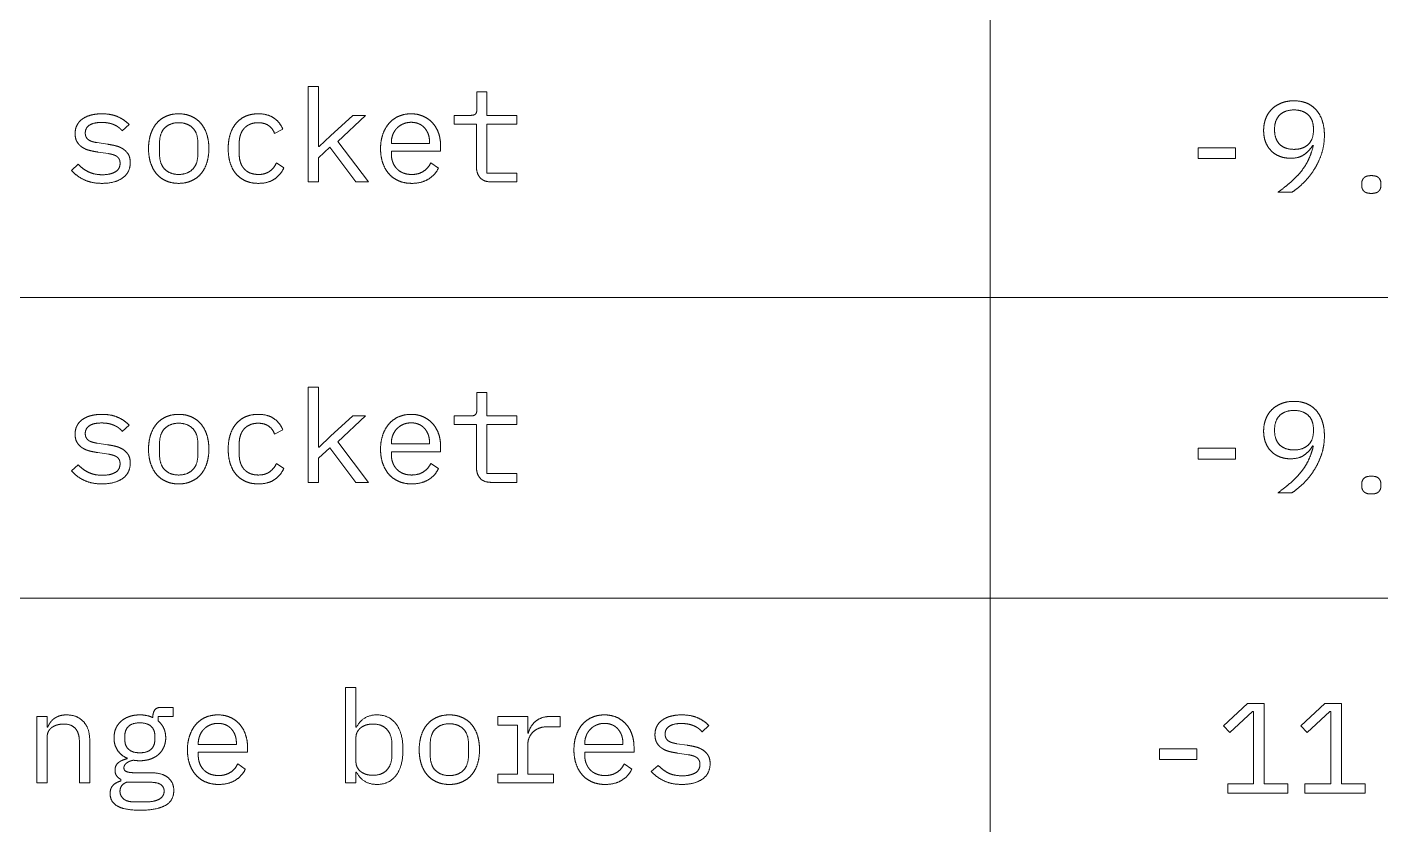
# Model space of a CAD drawing. Header units: millimetres. Extents: x 25 to 584, y 11 to 410.
# Drawn here: x 482.22 to 513.75, y 355.72 to 374.3 of the extents above; entities that cross this region are included whole.
import ezdxf

# ---------------------------------------------------------------- set-up
doc = ezdxf.new("R2010")
doc.units = ezdxf.units.MM
doc.layers.add('dims', color=7, linetype='Continuous', lineweight=5)

msp = doc.modelspace()

# ---------------------------------------------------------------- linework, layer by layer
at = {"layer": 'dims'}
for p, q in [((504.65, 340), (504.65, 410)), ((488.767, 372.916), (488.767, 370.696)), ((489.007, 372.916), (488.767, 372.916)), ((489.007, 371.515), (489.007, 372.916)), ((492.695, 372.79), (492.695, 372.385)), ((492.925, 372.79), (492.695, 372.79)), ((492.925, 372.244), (492.925, 372.79)), ((484.438, 371.884), (484.595, 372.031)), ((489.805, 372.244), (489.29, 371.77)), ((489.457, 371.638), (490.1, 372.244)), ((490.1, 372.244), (489.805, 372.244)), ((492.17, 372.244), (492.17, 372.04)), ((492.553, 372.244), (492.17, 372.244)), ((492.17, 372.04), (492.685, 372.04)), ((492.685, 372.04), (492.685, 371.05)), ((493.63, 372.244), (492.925, 372.244)), ((492.925, 372.04), (493.63, 372.04)), ((492.925, 370.9), (492.925, 372.04)), ((493.63, 372.04), (493.63, 372.244)), ((487.985, 371.821), (488.177, 371.923)), ((489.29, 371.77), (489.02, 371.515)), ((511.272, 371.899), (511.272, 371.923)), ((512.177, 371.923), (512.177, 371.899)), ((484.093, 371.572), (483.85, 371.608)), ((483.872, 371.389), (484.115, 371.353)), ((485.305, 371.359), (485.305, 371.581)), ((486.2, 371.581), (486.2, 371.359)), ((487.162, 371.338), (487.162, 371.602)), ((489.02, 371.515), (489.007, 371.515)), ((489.007, 371.257), (489.275, 371.5)), ((489.275, 371.5), (489.877, 370.696)), ((490.175, 370.696), (489.457, 371.638)), ((490.705, 371.59), (490.705, 371.611)), ((491.593, 371.59), (490.705, 371.59)), ((490.705, 371.41), (491.852, 371.41)), ((490.705, 371.338), (490.705, 371.41)), ((491.593, 371.623), (491.593, 371.59)), ((491.852, 371.41), (491.852, 371.524)), ((509.49, 371.491), (509.49, 371.239)), ((510.36, 371.491), (509.49, 371.491)), ((510.36, 371.239), (510.36, 371.491)), ((512.16, 371.545), (512.175, 371.539)), ((483.415, 371.104), (483.253, 370.963)), ((488.2, 371.02), (488.03, 371.137)), ((489.007, 370.696), (489.007, 371.257)), ((491.8, 371.017), (491.623, 371.137)), ((509.49, 371.239), (510.36, 371.239)), ((493.63, 370.9), (492.925, 370.9)), ((493.63, 370.696), (493.63, 370.9)), ((488.767, 370.696), (489.007, 370.696)), ((489.877, 370.696), (490.175, 370.696)), ((493.027, 370.696), (493.63, 370.696)), ((511.35, 370.453), (511.674, 370.453)), ((513.302, 370.66), (513.302, 370.606)), ((513.747, 370.606), (513.747, 370.66)), ((447.088, 368), (584, 368)), ((488.767, 365.916), (488.767, 363.696)), ((489.007, 365.916), (488.767, 365.916)), ((489.007, 364.515), (489.007, 365.916)), ((492.695, 365.79), (492.695, 365.385)), ((492.925, 365.79), (492.695, 365.79)), ((492.925, 365.244), (492.925, 365.79)), ((489.805, 365.244), (489.29, 364.77)), ((489.457, 364.638), (490.1, 365.244)), ((490.1, 365.244), (489.805, 365.244)), ((492.17, 365.244), (492.17, 365.04)), ((492.553, 365.244), (492.17, 365.244)), ((493.63, 365.244), (492.925, 365.244)), ((493.63, 365.04), (493.63, 365.244)), ((484.438, 364.884), (484.595, 365.031)), ((487.985, 364.821), (488.177, 364.923)), ((489.29, 364.77), (489.02, 364.515)), ((492.17, 365.04), (492.685, 365.04)), ((492.685, 365.04), (492.685, 364.05)), ((492.925, 365.04), (493.63, 365.04)), ((492.925, 363.9), (492.925, 365.04)), ((511.272, 364.899), (511.272, 364.923)), ((512.177, 364.923), (512.177, 364.899)), ((484.093, 364.572), (483.85, 364.608)), ((485.305, 364.359), (485.305, 364.581)), ((486.2, 364.581), (486.2, 364.359)), ((487.162, 364.338), (487.162, 364.602)), ((489.02, 364.515), (489.007, 364.515)), ((489.007, 364.257), (489.275, 364.5)), ((489.275, 364.5), (489.877, 363.696)), ((490.175, 363.696), (489.457, 364.638)), ((490.705, 364.59), (490.705, 364.611)), ((491.593, 364.59), (490.705, 364.59)), ((491.593, 364.623), (491.593, 364.59)), ((491.852, 364.41), (491.852, 364.524)), ((509.49, 364.491), (509.49, 364.239)), ((510.36, 364.491), (509.49, 364.491)), ((510.36, 364.239), (510.36, 364.491)), ((512.16, 364.545), (512.175, 364.539)), ((483.872, 364.389), (484.115, 364.353)), ((488.2, 364.02), (488.03, 364.137)), ((489.007, 363.696), (489.007, 364.257)), ((490.705, 364.41), (491.852, 364.41)), ((490.705, 364.338), (490.705, 364.41)), ((491.8, 364.017), (491.623, 364.137)), ((509.49, 364.239), (510.36, 364.239)), ((483.415, 364.104), (483.253, 363.963)), ((493.63, 363.9), (492.925, 363.9)), ((493.63, 363.696), (493.63, 363.9)), ((488.767, 363.696), (489.007, 363.696)), ((489.877, 363.696), (490.175, 363.696)), ((493.027, 363.696), (493.63, 363.696)), ((513.302, 363.66), (513.302, 363.606)), ((513.747, 363.606), (513.747, 363.66)), ((511.35, 363.453), (511.674, 363.453)), ((447.088, 361), (584, 361)), ((489.64, 358.916), (489.64, 356.696)), ((489.88, 358.916), (489.64, 358.916)), ((489.88, 357.992), (489.88, 358.916)), ((510.639, 358.547), (510.084, 358.028)), ((511.032, 358.547), (510.639, 358.547)), ((511.032, 356.672), (511.032, 358.547)), ((512.439, 358.547), (511.884, 358.028)), ((512.832, 358.547), (512.439, 358.547)), ((512.832, 356.672), (512.832, 358.547)), ((482.45, 358.244), (482.45, 356.696)), ((482.69, 358.244), (482.45, 358.244)), ((482.69, 357.992), (482.69, 358.244)), ((485.152, 358.244), (485.152, 358.217)), ((485.275, 358.244), (485.623, 358.244)), ((485.275, 358.139), (485.275, 358.244)), ((485.623, 358.454), (485.338, 358.454)), ((485.623, 358.244), (485.623, 358.454)), ((493.186, 358.244), (493.186, 358.04)), ((493.88, 358.244), (493.186, 358.244)), ((493.88, 357.854), (493.88, 358.244)), ((494.632, 358.244), (494.416, 358.244)), ((494.632, 358.004), (494.632, 358.244)), ((510.23, 357.869), (510.759, 358.361)), ((510.759, 358.361), (510.78, 358.361)), ((510.78, 358.361), (510.78, 356.672)), ((512.03, 357.869), (512.559, 358.361)), ((512.559, 358.361), (512.58, 358.361)), ((512.58, 358.361), (512.58, 356.672)), ((482.701, 357.992), (482.69, 357.992)), ((489.892, 357.992), (489.88, 357.992)), ((493.186, 358.04), (493.64, 358.04)), ((493.64, 358.04), (493.64, 356.9)), ((493.895, 357.854), (493.88, 357.854)), ((494.341, 358.004), (494.632, 358.004)), ((497.941, 357.884), (498.097, 358.031)), ((510.084, 358.028), (510.23, 357.869)), ((511.884, 358.028), (512.03, 357.869)), ((482.69, 356.696), (482.69, 357.77)), ((483.44, 357.647), (483.44, 356.696)), ((483.68, 356.696), (483.68, 357.689)), ((484.498, 357.704), (484.498, 357.791)), ((485.197, 357.791), (485.197, 357.704)), ((486.208, 357.59), (486.208, 357.611)), ((487.096, 357.59), (486.208, 357.59)), ((487.096, 357.623), (487.096, 357.59)), ((487.355, 357.41), (487.355, 357.524)), ((489.88, 357.191), (489.88, 357.749)), ((490.717, 357.602), (490.717, 357.338)), ((491.608, 357.359), (491.608, 357.581)), ((492.502, 357.581), (492.502, 357.359)), ((493.88, 356.9), (493.88, 357.569)), ((495.208, 357.59), (495.208, 357.611)), ((496.096, 357.59), (495.208, 357.59)), ((496.096, 357.623), (496.096, 357.59)), ((496.355, 357.41), (496.355, 357.524)), ((497.596, 357.572), (497.353, 357.608)), ((484.55, 357.272), (484.55, 357.26)), ((486.208, 357.41), (487.355, 357.41)), ((486.208, 357.338), (486.208, 357.41)), ((495.208, 357.41), (496.355, 357.41)), ((495.208, 357.338), (495.208, 357.41)), ((497.375, 357.389), (497.617, 357.353)), ((508.59, 357.491), (508.59, 357.239)), ((509.46, 357.491), (508.59, 357.491)), ((508.59, 357.239), (509.46, 357.239)), ((509.46, 357.239), (509.46, 357.491)), ((485.068, 356.933), (484.726, 356.933)), ((487.303, 357.017), (487.126, 357.137)), ((489.88, 356.948), (489.892, 356.948)), ((489.88, 356.696), (489.88, 356.948)), ((493.186, 356.9), (493.186, 356.696)), ((493.64, 356.9), (493.186, 356.9)), ((494.48, 356.9), (493.88, 356.9)), ((494.48, 356.696), (494.48, 356.9)), ((496.303, 357.017), (496.126, 357.137)), ((496.918, 357.104), (496.756, 356.963)), ((482.45, 356.696), (482.69, 356.696)), ((483.44, 356.696), (483.68, 356.696)), ((484.408, 356.777), (484.408, 356.741)), ((484.54, 356.711), (485.077, 356.711)), ((489.64, 356.696), (489.88, 356.696)), ((493.186, 356.696), (494.48, 356.696)), ((510.18, 356.672), (510.18, 356.453)), ((510.78, 356.672), (510.18, 356.672)), ((511.584, 356.672), (511.032, 356.672)), ((511.584, 356.453), (511.584, 356.672)), ((511.98, 356.672), (511.98, 356.453)), ((512.58, 356.672), (511.98, 356.672)), ((513.384, 356.672), (512.832, 356.672)), ((513.384, 356.453), (513.384, 356.672)), ((484.97, 356.252), (484.735, 356.252)), ((510.18, 356.453), (511.584, 356.453)), ((511.98, 356.453), (513.384, 356.453))]:
    msp.add_line(p, q, dxfattribs=at)
for points in [[(492.663, 372.275), (492.695, 372.307), (492.695, 372.385)], [(511.066, 372.17), (511.115, 372.298), (511.209, 372.389)], [(511.209, 372.389), (511.302, 372.481), (511.432, 372.532)], [(511.725, 372.37), (511.509, 372.37), (511.39, 372.253)], [(511.432, 372.532), (511.562, 372.583), (511.722, 372.583)], [(511.722, 372.583), (511.887, 372.583), (512.019, 372.528)], [(512.059, 372.253), (511.94, 372.37), (511.725, 372.37)], [(512.019, 372.528), (512.15, 372.472), (512.242, 372.369)], [(512.242, 372.369), (512.334, 372.265), (512.383, 372.115)], [(483.34, 371.818), (483.34, 371.935), (483.387, 372.02)], [(483.387, 372.02), (483.433, 372.106), (483.517, 372.164)], [(483.517, 372.164), (483.602, 372.223), (483.716, 372.251)], [(483.675, 372.016), (483.577, 371.953), (483.577, 371.833)], [(483.955, 372.079), (483.772, 372.079), (483.675, 372.016)], [(483.716, 372.251), (483.83, 372.28), (483.965, 372.28)], [(484.135, 372.061), (484.057, 372.079), (483.955, 372.079)], [(483.965, 372.28), (484.175, 372.28), (484.329, 372.214)], [(484.272, 372.014), (484.213, 372.043), (484.135, 372.061)], [(484.371, 371.951), (484.33, 371.986), (484.272, 372.014)], [(484.329, 372.214), (484.483, 372.148), (484.595, 372.031)], [(485.099, 371.803), (485.147, 371.953), (485.238, 372.059)], [(485.238, 372.059), (485.33, 372.166), (485.46, 372.223)], [(485.752, 372.073), (485.552, 372.073), (485.429, 371.953)], [(485.46, 372.223), (485.59, 372.28), (485.752, 372.28)], [(485.752, 372.28), (485.915, 372.28), (486.045, 372.223)], [(486.076, 371.953), (485.953, 372.073), (485.752, 372.073)], [(486.045, 372.223), (486.175, 372.166), (486.267, 372.059)], [(486.267, 372.059), (486.358, 371.953), (486.406, 371.803)], [(486.952, 371.803), (487, 371.953), (487.09, 372.059)], [(487.09, 372.059), (487.18, 372.166), (487.309, 372.223)], [(487.416, 372.038), (487.333, 372.004), (487.276, 371.941)], [(487.309, 372.223), (487.438, 372.28), (487.603, 372.28)], [(487.603, 372.073), (487.498, 372.073), (487.416, 372.038)], [(487.603, 372.28), (487.828, 372.28), (487.969, 372.181)], [(487.845, 372.007), (487.747, 372.073), (487.603, 372.073)], [(487.969, 372.181), (488.11, 372.082), (488.177, 371.923)], [(490.506, 371.803), (490.558, 371.953), (490.651, 372.059)], [(490.651, 372.059), (490.745, 372.166), (490.875, 372.223)], [(490.981, 372.046), (490.897, 372.01), (490.836, 371.947)], [(490.875, 372.223), (491.005, 372.28), (491.165, 372.28)], [(491.165, 372.082), (491.065, 372.082), (490.981, 372.046)], [(491.165, 372.28), (491.32, 372.28), (491.448, 372.223)], [(491.34, 372.049), (491.26, 372.082), (491.165, 372.082)], [(491.475, 371.954), (491.42, 372.016), (491.34, 372.049)], [(491.448, 372.223), (491.575, 372.166), (491.665, 372.065)], [(491.665, 372.065), (491.755, 371.965), (491.804, 371.827)], [(492.553, 372.244), (492.632, 372.244), (492.663, 372.275)], [(511.017, 371.89), (511.017, 372.043), (511.066, 372.17)], [(511.39, 372.253), (511.272, 372.136), (511.272, 371.923)], [(512.177, 371.923), (512.177, 372.136), (512.059, 372.253)], [(512.383, 372.115), (512.432, 371.965), (512.432, 371.779)], [(483.393, 371.614), (483.34, 371.692), (483.34, 371.818)], [(483.577, 371.833), (483.577, 371.773), (483.6, 371.732)], [(483.6, 371.732), (483.622, 371.692), (483.661, 371.668)], [(484.438, 371.884), (484.412, 371.917), (484.371, 371.951)], [(485.05, 371.47), (485.05, 371.653), (485.099, 371.803)], [(485.429, 371.953), (485.305, 371.833), (485.305, 371.581)], [(486.2, 371.581), (486.2, 371.833), (486.076, 371.953)], [(486.406, 371.803), (486.455, 371.653), (486.455, 371.47)], [(486.905, 371.47), (486.905, 371.653), (486.952, 371.803)], [(487.191, 371.791), (487.162, 371.704), (487.162, 371.602)], [(487.276, 371.941), (487.22, 371.878), (487.191, 371.791)], [(487.985, 371.821), (487.942, 371.941), (487.845, 372.007)], [(490.453, 371.467), (490.453, 371.653), (490.506, 371.803)], [(490.74, 371.798), (490.705, 371.713), (490.705, 371.611)], [(490.836, 371.947), (490.775, 371.884), (490.74, 371.798)], [(491.562, 371.809), (491.53, 371.893), (491.475, 371.954)], [(491.593, 371.623), (491.593, 371.725), (491.562, 371.809)], [(491.804, 371.827), (491.852, 371.689), (491.852, 371.524)], [(511.063, 371.621), (511.017, 371.74), (511.017, 371.89)], [(511.272, 371.899), (511.272, 371.686), (511.39, 371.569)], [(512.059, 371.569), (512.177, 371.686), (512.177, 371.899)], [(512.432, 371.779), (512.432, 371.545), (512.362, 371.339)], [(483.524, 371.489), (483.445, 371.536), (483.393, 371.614)], [(483.696, 371.422), (483.602, 371.443), (483.524, 371.489)], [(483.661, 371.668), (483.7, 371.644), (483.75, 371.63)], [(483.872, 371.389), (483.79, 371.401), (483.696, 371.422)], [(483.75, 371.63), (483.8, 371.617), (483.85, 371.608)], [(484.093, 371.572), (484.177, 371.56), (484.27, 371.539)], [(484.27, 371.539), (484.363, 371.518), (484.441, 371.471)], [(484.441, 371.471), (484.52, 371.425), (484.572, 371.347)], [(485.099, 371.135), (485.05, 371.284), (485.05, 371.47)], [(486.455, 371.47), (486.455, 371.284), (486.406, 371.135)], [(486.951, 371.137), (486.905, 371.287), (486.905, 371.47)], [(490.504, 371.135), (490.453, 371.284), (490.453, 371.467)], [(511.192, 371.419), (511.11, 371.503), (511.063, 371.621)], [(511.39, 371.29), (511.275, 371.335), (511.192, 371.419)], [(511.39, 371.569), (511.509, 371.452), (511.725, 371.452)], [(511.725, 371.452), (511.94, 371.452), (512.059, 371.569)], [(512.16, 371.545), (512.082, 371.416), (511.96, 371.33)], [(512.061, 371.21), (512.13, 371.356), (512.175, 371.539)], [(483.415, 371.104), (483.527, 370.987), (483.659, 370.924)], [(484.216, 371.33), (484.168, 371.344), (484.115, 371.353)], [(484.304, 371.293), (484.265, 371.317), (484.216, 371.33)], [(484.272, 370.925), (484.387, 370.99), (484.387, 371.128)], [(484.365, 371.228), (484.342, 371.269), (484.304, 371.293)], [(484.387, 371.128), (484.387, 371.188), (484.365, 371.228)], [(484.624, 371.143), (484.624, 370.912), (484.446, 370.786)], [(484.572, 371.347), (484.624, 371.269), (484.624, 371.143)], [(485.238, 370.88), (485.147, 370.987), (485.099, 371.135)], [(485.305, 371.359), (485.305, 371.107), (485.429, 370.987)], [(486.076, 370.987), (486.2, 371.107), (486.2, 371.359)], [(486.406, 371.135), (486.358, 370.987), (486.267, 370.88)], [(487.087, 370.882), (486.997, 370.987), (486.951, 371.137)], [(487.162, 371.338), (487.162, 371.236), (487.191, 371.149)], [(487.191, 371.149), (487.22, 371.062), (487.276, 370.999)], [(487.867, 370.939), (487.969, 371.011), (488.03, 371.137)], [(490.65, 370.88), (490.555, 370.987), (490.504, 371.135)], [(490.705, 371.338), (490.705, 371.236), (490.739, 371.149)], [(490.739, 371.149), (490.772, 371.062), (490.833, 370.999)], [(491.449, 370.939), (491.563, 371.011), (491.623, 371.137)], [(511.644, 371.245), (511.505, 371.245), (511.39, 371.29)], [(511.96, 371.33), (511.839, 371.245), (511.644, 371.245)], [(511.89, 370.938), (511.992, 371.065), (512.061, 371.21)], [(512.362, 371.339), (512.292, 371.134), (512.181, 370.964)], [(483.552, 370.743), (483.377, 370.825), (483.253, 370.963)], [(483.659, 370.924), (483.79, 370.861), (483.977, 370.861)], [(484.446, 370.786), (484.267, 370.66), (483.97, 370.66)], [(483.977, 370.861), (484.156, 370.861), (484.272, 370.925)], [(485.46, 370.717), (485.33, 370.774), (485.238, 370.88)], [(485.429, 370.987), (485.552, 370.867), (485.752, 370.867)], [(485.752, 370.867), (485.953, 370.867), (486.076, 370.987)], [(486.267, 370.88), (486.175, 370.774), (486.045, 370.717)], [(487.308, 370.718), (487.177, 370.777), (487.087, 370.882)], [(487.276, 370.999), (487.333, 370.936), (487.417, 370.901)], [(487.417, 370.901), (487.502, 370.867), (487.61, 370.867)], [(487.986, 370.762), (487.84, 370.66), (487.607, 370.66)], [(487.61, 370.867), (487.765, 370.867), (487.867, 370.939)], [(488.2, 371.02), (488.132, 370.864), (487.986, 370.762)], [(490.878, 370.717), (490.745, 370.774), (490.65, 370.88)], [(490.833, 370.999), (490.895, 370.936), (490.983, 370.901)], [(490.983, 370.901), (491.072, 370.867), (491.18, 370.867)], [(491.18, 370.867), (491.335, 370.867), (491.449, 370.939)], [(491.571, 370.76), (491.41, 370.66), (491.18, 370.66)], [(491.8, 371.017), (491.731, 370.861), (491.571, 370.76)], [(492.768, 370.795), (492.685, 370.894), (492.685, 371.05)], [(493.027, 370.696), (492.85, 370.696), (492.768, 370.795)], [(511.654, 370.693), (511.787, 370.81), (511.89, 370.938)], [(512.181, 370.964), (512.07, 370.795), (511.936, 370.664)], [(513.302, 370.66), (513.302, 370.738), (513.352, 370.789)], [(513.352, 370.789), (513.402, 370.84), (513.525, 370.84)], [(513.525, 370.84), (513.647, 370.84), (513.697, 370.789)], [(513.697, 370.789), (513.747, 370.738), (513.747, 370.66)], [(483.97, 370.66), (483.727, 370.66), (483.552, 370.743)], [(485.752, 370.66), (485.59, 370.66), (485.46, 370.717)], [(486.045, 370.717), (485.915, 370.66), (485.752, 370.66)], [(487.607, 370.66), (487.438, 370.66), (487.308, 370.718)], [(491.18, 370.66), (491.012, 370.66), (490.878, 370.717)], [(511.35, 370.453), (511.52, 370.576), (511.654, 370.693)], [(511.936, 370.664), (511.802, 370.534), (511.674, 370.453)], [(513.352, 370.477), (513.302, 370.528), (513.302, 370.606)], [(513.525, 370.426), (513.402, 370.426), (513.352, 370.477)], [(513.697, 370.477), (513.647, 370.426), (513.525, 370.426)], [(513.747, 370.606), (513.747, 370.528), (513.697, 370.477)], [(511.209, 365.389), (511.302, 365.481), (511.432, 365.532)], [(511.432, 365.532), (511.562, 365.583), (511.722, 365.583)], [(511.722, 365.583), (511.887, 365.583), (512.019, 365.528)], [(512.019, 365.528), (512.15, 365.472), (512.242, 365.369)], [(483.387, 365.02), (483.433, 365.106), (483.517, 365.164)], [(483.517, 365.164), (483.602, 365.223), (483.716, 365.251)], [(483.955, 365.079), (483.772, 365.079), (483.675, 365.016)], [(483.716, 365.251), (483.83, 365.28), (483.965, 365.28)], [(484.135, 365.061), (484.057, 365.079), (483.955, 365.079)], [(483.965, 365.28), (484.175, 365.28), (484.329, 365.214)], [(484.329, 365.214), (484.483, 365.148), (484.595, 365.031)], [(485.238, 365.059), (485.33, 365.166), (485.46, 365.223)], [(485.46, 365.223), (485.59, 365.28), (485.752, 365.28)], [(485.752, 365.28), (485.915, 365.28), (486.045, 365.223)], [(486.045, 365.223), (486.175, 365.166), (486.267, 365.059)], [(487.09, 365.059), (487.18, 365.166), (487.309, 365.223)], [(487.309, 365.223), (487.438, 365.28), (487.603, 365.28)], [(487.603, 365.28), (487.828, 365.28), (487.969, 365.181)], [(487.969, 365.181), (488.11, 365.082), (488.177, 364.923)], [(490.651, 365.059), (490.745, 365.166), (490.875, 365.223)], [(490.875, 365.223), (491.005, 365.28), (491.165, 365.28)], [(491.165, 365.082), (491.065, 365.082), (490.981, 365.046)], [(491.165, 365.28), (491.32, 365.28), (491.448, 365.223)], [(491.34, 365.049), (491.26, 365.082), (491.165, 365.082)], [(491.448, 365.223), (491.575, 365.166), (491.665, 365.065)], [(492.553, 365.244), (492.632, 365.244), (492.663, 365.275)], [(492.663, 365.275), (492.695, 365.307), (492.695, 365.385)], [(511.017, 364.89), (511.017, 365.043), (511.066, 365.17)], [(511.066, 365.17), (511.115, 365.298), (511.209, 365.389)], [(511.39, 365.253), (511.272, 365.136), (511.272, 364.923)], [(511.725, 365.37), (511.509, 365.37), (511.39, 365.253)], [(512.059, 365.253), (511.94, 365.37), (511.725, 365.37)], [(512.177, 364.923), (512.177, 365.136), (512.059, 365.253)], [(512.242, 365.369), (512.334, 365.265), (512.383, 365.115)], [(512.383, 365.115), (512.432, 364.965), (512.432, 364.779)], [(483.34, 364.818), (483.34, 364.935), (483.387, 365.02)], [(483.393, 364.614), (483.34, 364.692), (483.34, 364.818)], [(483.675, 365.016), (483.577, 364.953), (483.577, 364.833)], [(483.577, 364.833), (483.577, 364.773), (483.6, 364.732)], [(484.272, 365.014), (484.213, 365.043), (484.135, 365.061)], [(484.371, 364.951), (484.33, 364.986), (484.272, 365.014)], [(484.438, 364.884), (484.412, 364.917), (484.371, 364.951)], [(485.05, 364.47), (485.05, 364.653), (485.099, 364.803)], [(485.099, 364.803), (485.147, 364.953), (485.238, 365.059)], [(485.429, 364.953), (485.305, 364.833), (485.305, 364.581)], [(485.752, 365.073), (485.552, 365.073), (485.429, 364.953)], [(486.076, 364.953), (485.953, 365.073), (485.752, 365.073)], [(486.2, 364.581), (486.2, 364.833), (486.076, 364.953)], [(486.267, 365.059), (486.358, 364.953), (486.406, 364.803)], [(486.406, 364.803), (486.455, 364.653), (486.455, 364.47)], [(486.905, 364.47), (486.905, 364.653), (486.952, 364.803)], [(486.952, 364.803), (487, 364.953), (487.09, 365.059)], [(487.191, 364.791), (487.162, 364.704), (487.162, 364.602)], [(487.276, 364.941), (487.22, 364.878), (487.191, 364.791)], [(487.416, 365.038), (487.333, 365.004), (487.276, 364.941)], [(487.603, 365.073), (487.498, 365.073), (487.416, 365.038)], [(487.845, 365.007), (487.747, 365.073), (487.603, 365.073)], [(487.985, 364.821), (487.942, 364.941), (487.845, 365.007)], [(490.453, 364.467), (490.453, 364.653), (490.506, 364.803)], [(490.506, 364.803), (490.558, 364.953), (490.651, 365.059)], [(490.74, 364.798), (490.705, 364.713), (490.705, 364.611)], [(490.836, 364.947), (490.775, 364.884), (490.74, 364.798)], [(490.981, 365.046), (490.897, 365.01), (490.836, 364.947)], [(491.475, 364.954), (491.42, 365.016), (491.34, 365.049)], [(491.562, 364.809), (491.53, 364.893), (491.475, 364.954)], [(491.593, 364.623), (491.593, 364.725), (491.562, 364.809)], [(491.665, 365.065), (491.755, 364.965), (491.804, 364.827)], [(491.804, 364.827), (491.852, 364.689), (491.852, 364.524)], [(511.063, 364.621), (511.017, 364.74), (511.017, 364.89)], [(511.272, 364.899), (511.272, 364.686), (511.39, 364.569)], [(512.059, 364.569), (512.177, 364.686), (512.177, 364.899)], [(512.432, 364.779), (512.432, 364.545), (512.362, 364.339)], [(483.524, 364.489), (483.445, 364.536), (483.393, 364.614)], [(483.696, 364.422), (483.602, 364.443), (483.524, 364.489)], [(483.6, 364.732), (483.622, 364.692), (483.661, 364.668)], [(483.661, 364.668), (483.7, 364.644), (483.75, 364.63)], [(483.75, 364.63), (483.8, 364.617), (483.85, 364.608)], [(484.093, 364.572), (484.177, 364.56), (484.27, 364.539)], [(484.27, 364.539), (484.363, 364.518), (484.441, 364.471)], [(484.441, 364.471), (484.52, 364.425), (484.572, 364.347)], [(485.099, 364.135), (485.05, 364.284), (485.05, 364.47)], [(486.455, 364.47), (486.455, 364.284), (486.406, 364.135)], [(486.951, 364.137), (486.905, 364.287), (486.905, 364.47)], [(490.504, 364.135), (490.453, 364.284), (490.453, 364.467)], [(511.192, 364.419), (511.11, 364.503), (511.063, 364.621)], [(511.39, 364.569), (511.509, 364.452), (511.725, 364.452)], [(511.725, 364.452), (511.94, 364.452), (512.059, 364.569)], [(512.16, 364.545), (512.082, 364.416), (511.96, 364.33)], [(512.061, 364.21), (512.13, 364.356), (512.175, 364.539)], [(483.872, 364.389), (483.79, 364.401), (483.696, 364.422)], [(484.216, 364.33), (484.168, 364.344), (484.115, 364.353)], [(484.304, 364.293), (484.265, 364.317), (484.216, 364.33)], [(484.365, 364.228), (484.342, 364.269), (484.304, 364.293)], [(484.387, 364.128), (484.387, 364.188), (484.365, 364.228)], [(484.624, 364.143), (484.624, 363.912), (484.446, 363.786)], [(484.572, 364.347), (484.624, 364.269), (484.624, 364.143)], [(485.238, 363.88), (485.147, 363.987), (485.099, 364.135)], [(485.305, 364.359), (485.305, 364.107), (485.429, 363.987)], [(486.076, 363.987), (486.2, 364.107), (486.2, 364.359)], [(486.406, 364.135), (486.358, 363.987), (486.267, 363.88)], [(487.087, 363.882), (486.997, 363.987), (486.951, 364.137)], [(487.162, 364.338), (487.162, 364.236), (487.191, 364.149)], [(487.191, 364.149), (487.22, 364.062), (487.276, 363.999)], [(487.867, 363.939), (487.969, 364.011), (488.03, 364.137)], [(490.65, 363.88), (490.555, 363.987), (490.504, 364.135)], [(490.705, 364.338), (490.705, 364.236), (490.739, 364.149)], [(490.739, 364.149), (490.772, 364.062), (490.833, 363.999)], [(491.449, 363.939), (491.563, 364.011), (491.623, 364.137)], [(511.39, 364.29), (511.275, 364.335), (511.192, 364.419)], [(511.644, 364.245), (511.505, 364.245), (511.39, 364.29)], [(511.96, 364.33), (511.839, 364.245), (511.644, 364.245)], [(511.89, 363.938), (511.992, 364.065), (512.061, 364.21)], [(512.362, 364.339), (512.292, 364.134), (512.181, 363.964)], [(483.552, 363.743), (483.377, 363.825), (483.253, 363.963)], [(483.415, 364.104), (483.527, 363.987), (483.659, 363.924)], [(483.659, 363.924), (483.79, 363.861), (483.977, 363.861)], [(483.977, 363.861), (484.156, 363.861), (484.272, 363.925)], [(484.272, 363.925), (484.387, 363.99), (484.387, 364.128)], [(485.46, 363.717), (485.33, 363.774), (485.238, 363.88)], [(485.429, 363.987), (485.552, 363.867), (485.752, 363.867)], [(485.752, 363.867), (485.953, 363.867), (486.076, 363.987)], [(486.267, 363.88), (486.175, 363.774), (486.045, 363.717)], [(487.308, 363.718), (487.177, 363.777), (487.087, 363.882)], [(487.276, 363.999), (487.333, 363.936), (487.417, 363.901)], [(487.417, 363.901), (487.502, 363.867), (487.61, 363.867)], [(487.61, 363.867), (487.765, 363.867), (487.867, 363.939)], [(488.2, 364.02), (488.132, 363.864), (487.986, 363.762)], [(490.878, 363.717), (490.745, 363.774), (490.65, 363.88)], [(490.833, 363.999), (490.895, 363.936), (490.983, 363.901)], [(490.983, 363.901), (491.072, 363.867), (491.18, 363.867)], [(491.18, 363.867), (491.335, 363.867), (491.449, 363.939)], [(491.8, 364.017), (491.731, 363.861), (491.571, 363.76)], [(492.768, 363.795), (492.685, 363.894), (492.685, 364.05)], [(511.654, 363.693), (511.787, 363.81), (511.89, 363.938)], [(512.181, 363.964), (512.07, 363.795), (511.936, 363.664)], [(513.352, 363.789), (513.402, 363.84), (513.525, 363.84)], [(513.525, 363.84), (513.647, 363.84), (513.697, 363.789)], [(483.97, 363.66), (483.727, 363.66), (483.552, 363.743)], [(484.446, 363.786), (484.267, 363.66), (483.97, 363.66)], [(485.752, 363.66), (485.59, 363.66), (485.46, 363.717)], [(486.045, 363.717), (485.915, 363.66), (485.752, 363.66)], [(487.607, 363.66), (487.438, 363.66), (487.308, 363.718)], [(487.986, 363.762), (487.84, 363.66), (487.607, 363.66)], [(491.18, 363.66), (491.012, 363.66), (490.878, 363.717)], [(491.571, 363.76), (491.41, 363.66), (491.18, 363.66)], [(493.027, 363.696), (492.85, 363.696), (492.768, 363.795)], [(511.35, 363.453), (511.52, 363.576), (511.654, 363.693)], [(511.936, 363.664), (511.802, 363.534), (511.674, 363.453)], [(513.302, 363.66), (513.302, 363.738), (513.352, 363.789)], [(513.352, 363.477), (513.302, 363.528), (513.302, 363.606)], [(513.697, 363.789), (513.747, 363.738), (513.747, 363.66)], [(513.747, 363.606), (513.747, 363.528), (513.697, 363.477)], [(513.525, 363.426), (513.402, 363.426), (513.352, 363.477)], [(513.697, 363.477), (513.647, 363.426), (513.525, 363.426)], [(482.761, 358.101), (482.797, 358.154), (482.85, 358.193)], [(482.85, 358.193), (482.902, 358.232), (482.974, 358.256)], [(482.974, 358.256), (483.046, 358.28), (483.142, 358.28)], [(483.142, 358.28), (483.385, 358.28), (483.532, 358.125)], [(484.41, 358.131), (484.49, 358.202), (484.6, 358.241)], [(484.6, 358.241), (484.711, 358.28), (484.846, 358.28)], [(484.846, 358.28), (485.02, 358.28), (485.152, 358.217)], [(485.152, 358.244), (485.152, 358.334), (485.194, 358.394)], [(485.194, 358.394), (485.236, 358.454), (485.338, 358.454)], [(486.154, 358.059), (486.247, 358.166), (486.378, 358.223)], [(486.378, 358.223), (486.508, 358.28), (486.667, 358.28)], [(486.667, 358.28), (486.823, 358.28), (486.951, 358.223)], [(486.951, 358.223), (487.078, 358.166), (487.168, 358.065)], [(489.892, 357.992), (490.042, 358.28), (490.37, 358.28)], [(490.37, 358.28), (490.655, 358.28), (490.815, 358.067)], [(491.541, 358.059), (491.632, 358.166), (491.763, 358.223)], [(491.763, 358.223), (491.893, 358.28), (492.055, 358.28)], [(492.055, 358.28), (492.217, 358.28), (492.348, 358.223)], [(492.348, 358.223), (492.478, 358.166), (492.57, 358.059)], [(494.076, 358.14), (494.21, 358.244), (494.416, 358.244)], [(495.154, 358.059), (495.247, 358.166), (495.378, 358.223)], [(495.378, 358.223), (495.508, 358.28), (495.667, 358.28)], [(495.667, 358.28), (495.823, 358.28), (495.951, 358.223)], [(495.951, 358.223), (496.078, 358.166), (496.168, 358.065)], [(496.89, 358.02), (496.936, 358.106), (497.02, 358.164)], [(497.02, 358.164), (497.105, 358.223), (497.219, 358.251)], [(497.219, 358.251), (497.332, 358.28), (497.467, 358.28)], [(497.467, 358.28), (497.677, 358.28), (497.832, 358.214)], [(497.832, 358.214), (497.986, 358.148), (498.097, 358.031)], [(482.722, 357.902), (482.69, 357.845), (482.69, 357.77)], [(482.701, 357.992), (482.725, 358.049), (482.761, 358.101)], [(482.809, 357.995), (482.755, 357.959), (482.722, 357.902)], [(482.932, 358.049), (482.863, 358.031), (482.809, 357.995)], [(483.073, 358.067), (483.001, 358.067), (482.932, 358.049)], [(483.346, 357.963), (483.253, 358.067), (483.073, 358.067)], [(483.44, 357.647), (483.44, 357.86), (483.346, 357.963)], [(483.532, 358.125), (483.68, 357.971), (483.68, 357.689)], [(484.246, 357.746), (484.246, 357.863), (484.288, 357.962)], [(484.288, 357.962), (484.33, 358.061), (484.41, 358.131)], [(484.582, 358.011), (484.498, 357.929), (484.498, 357.791)], [(484.846, 358.094), (484.666, 358.094), (484.582, 358.011)], [(485.112, 358.011), (485.026, 358.094), (484.846, 358.094)], [(485.197, 357.791), (485.197, 357.929), (485.112, 358.011)], [(485.275, 358.139), (485.36, 358.067), (485.405, 357.968)], [(485.405, 357.968), (485.45, 357.869), (485.45, 357.746)], [(486.009, 357.803), (486.061, 357.953), (486.154, 358.059)], [(486.339, 357.947), (486.277, 357.884), (486.243, 357.798)], [(486.484, 358.046), (486.4, 358.01), (486.339, 357.947)], [(486.667, 358.082), (486.568, 358.082), (486.484, 358.046)], [(486.843, 358.049), (486.763, 358.082), (486.667, 358.082)], [(486.978, 357.954), (486.922, 358.016), (486.843, 358.049)], [(487.065, 357.809), (487.033, 357.893), (486.978, 357.954)], [(487.168, 358.065), (487.258, 357.965), (487.306, 357.827)], [(487.306, 357.827), (487.355, 357.689), (487.355, 357.524)], [(489.912, 357.885), (489.88, 357.827), (489.88, 357.749)], [(489.997, 357.984), (489.943, 357.944), (489.912, 357.885)], [(490.123, 358.046), (490.051, 358.025), (489.997, 357.984)], [(490.276, 358.067), (490.195, 358.067), (490.123, 358.046)], [(490.602, 357.939), (490.486, 358.067), (490.276, 358.067)], [(490.717, 357.602), (490.717, 357.812), (490.602, 357.939)], [(490.815, 358.067), (490.975, 357.854), (490.975, 357.47)], [(491.401, 357.803), (491.449, 357.953), (491.541, 358.059)], [(491.731, 357.953), (491.608, 357.833), (491.608, 357.581)], [(492.055, 358.073), (491.855, 358.073), (491.731, 357.953)], [(492.379, 357.953), (492.256, 358.073), (492.055, 358.073)], [(492.502, 357.581), (492.502, 357.833), (492.379, 357.953)], [(492.57, 358.059), (492.661, 357.953), (492.709, 357.803)], [(494.007, 357.884), (493.88, 357.764), (493.88, 357.569)], [(493.895, 357.854), (493.942, 358.037), (494.076, 358.14)], [(494.341, 358.004), (494.135, 358.004), (494.007, 357.884)], [(495.009, 357.803), (495.061, 357.953), (495.154, 358.059)], [(495.339, 357.947), (495.277, 357.884), (495.243, 357.798)], [(495.484, 358.046), (495.4, 358.01), (495.339, 357.947)], [(495.667, 358.082), (495.568, 358.082), (495.484, 358.046)], [(495.843, 358.049), (495.763, 358.082), (495.667, 358.082)], [(495.978, 357.954), (495.922, 358.016), (495.843, 358.049)], [(496.065, 357.809), (496.033, 357.893), (495.978, 357.954)], [(496.168, 358.065), (496.258, 357.965), (496.306, 357.827)], [(496.306, 357.827), (496.355, 357.689), (496.355, 357.524)], [(496.843, 357.818), (496.843, 357.935), (496.89, 358.02)], [(497.178, 358.016), (497.08, 357.953), (497.08, 357.833)], [(497.08, 357.833), (497.08, 357.773), (497.103, 357.732)], [(497.458, 358.079), (497.275, 358.079), (497.178, 358.016)], [(497.638, 358.061), (497.56, 358.079), (497.458, 358.079)], [(497.775, 358.014), (497.716, 358.043), (497.638, 358.061)], [(497.874, 357.951), (497.833, 357.986), (497.775, 358.014)], [(497.941, 357.884), (497.915, 357.917), (497.874, 357.951)], [(484.326, 357.458), (484.246, 357.581), (484.246, 357.746)], [(484.498, 357.704), (484.498, 357.566), (484.582, 357.482)], [(485.112, 357.482), (485.197, 357.566), (485.197, 357.704)], [(485.406, 357.53), (485.362, 357.431), (485.284, 357.36)], [(485.45, 357.746), (485.45, 357.629), (485.406, 357.53)], [(485.956, 357.467), (485.956, 357.653), (486.009, 357.803)], [(486.243, 357.798), (486.208, 357.713), (486.208, 357.611)], [(487.096, 357.623), (487.096, 357.725), (487.065, 357.809)], [(491.353, 357.47), (491.353, 357.653), (491.401, 357.803)], [(492.709, 357.803), (492.757, 357.653), (492.757, 357.47)], [(494.956, 357.467), (494.956, 357.653), (495.009, 357.803)], [(495.243, 357.798), (495.208, 357.713), (495.208, 357.611)], [(496.096, 357.623), (496.096, 357.725), (496.065, 357.809)], [(496.896, 357.614), (496.843, 357.692), (496.843, 357.818)], [(497.026, 357.489), (496.948, 357.536), (496.896, 357.614)], [(497.103, 357.732), (497.125, 357.692), (497.164, 357.668)], [(497.164, 357.668), (497.203, 357.644), (497.253, 357.63)], [(497.253, 357.63), (497.302, 357.617), (497.353, 357.608)], [(497.596, 357.572), (497.68, 357.56), (497.773, 357.539)], [(497.773, 357.539), (497.866, 357.518), (497.944, 357.471)], [(484.55, 357.272), (484.405, 357.335), (484.326, 357.458)], [(484.35, 357.17), (484.43, 357.23), (484.55, 357.26)], [(484.624, 357.204), (484.585, 357.191), (484.552, 357.168)], [(484.582, 357.482), (484.666, 357.398), (484.846, 357.398)], [(484.7, 357.224), (484.663, 357.218), (484.624, 357.204)], [(484.771, 357.215), (484.735, 357.218), (484.7, 357.224)], [(484.846, 357.212), (484.807, 357.212), (484.771, 357.215)], [(484.846, 357.398), (485.026, 357.398), (485.112, 357.482)], [(485.094, 357.251), (484.981, 357.212), (484.846, 357.212)], [(485.284, 357.36), (485.206, 357.29), (485.094, 357.251)], [(486.007, 357.135), (485.956, 357.284), (485.956, 357.467)], [(486.208, 357.338), (486.208, 357.236), (486.241, 357.149)], [(490.602, 357), (490.717, 357.128), (490.717, 357.338)], [(490.975, 357.47), (490.975, 357.086), (490.815, 356.873)], [(491.401, 357.135), (491.353, 357.284), (491.353, 357.47)], [(491.608, 357.359), (491.608, 357.107), (491.731, 356.987)], [(492.379, 356.987), (492.502, 357.107), (492.502, 357.359)], [(492.757, 357.47), (492.757, 357.284), (492.709, 357.135)], [(495.007, 357.135), (494.956, 357.284), (494.956, 357.467)], [(495.208, 357.338), (495.208, 357.236), (495.241, 357.149)], [(497.199, 357.422), (497.105, 357.443), (497.026, 357.489)], [(497.375, 357.389), (497.293, 357.401), (497.199, 357.422)], [(497.719, 357.33), (497.671, 357.344), (497.617, 357.353)], [(497.806, 357.293), (497.767, 357.317), (497.719, 357.33)], [(497.868, 357.228), (497.845, 357.269), (497.806, 357.293)], [(497.89, 357.128), (497.89, 357.188), (497.868, 357.228)], [(497.944, 357.471), (498.022, 357.425), (498.075, 357.347)], [(498.075, 357.347), (498.127, 357.269), (498.127, 357.143)], [(484.27, 356.99), (484.27, 357.11), (484.35, 357.17)], [(484.306, 356.861), (484.27, 356.912), (484.27, 356.99)], [(484.498, 357.116), (484.477, 357.086), (484.477, 357.047)], [(484.477, 357.047), (484.477, 356.978), (484.546, 356.955)], [(484.552, 357.168), (484.52, 357.146), (484.498, 357.116)], [(484.546, 356.955), (484.615, 356.933), (484.726, 356.933)], [(485.068, 356.933), (485.368, 356.933), (485.503, 356.82)], [(486.153, 356.88), (486.058, 356.987), (486.007, 357.135)], [(486.381, 356.717), (486.247, 356.774), (486.153, 356.88)], [(486.241, 357.149), (486.275, 357.062), (486.336, 356.999)], [(486.336, 356.999), (486.397, 356.936), (486.486, 356.901)], [(486.486, 356.901), (486.575, 356.867), (486.682, 356.867)], [(486.682, 356.867), (486.838, 356.867), (486.952, 356.939)], [(486.952, 356.939), (487.066, 357.011), (487.126, 357.137)], [(487.303, 357.017), (487.235, 356.861), (487.074, 356.76)], [(489.88, 357.191), (489.88, 357.113), (489.912, 357.054)], [(490.37, 356.66), (490.042, 356.66), (489.892, 356.948)], [(489.912, 357.054), (489.943, 356.996), (489.997, 356.955)], [(489.997, 356.955), (490.051, 356.915), (490.123, 356.894)], [(490.123, 356.894), (490.195, 356.873), (490.276, 356.873)], [(490.276, 356.873), (490.486, 356.873), (490.602, 357)], [(491.541, 356.88), (491.449, 356.987), (491.401, 357.135)], [(491.763, 356.717), (491.632, 356.774), (491.541, 356.88)], [(491.731, 356.987), (491.855, 356.867), (492.055, 356.867)], [(492.055, 356.867), (492.256, 356.867), (492.379, 356.987)], [(492.57, 356.88), (492.478, 356.774), (492.348, 356.717)], [(492.709, 357.135), (492.661, 356.987), (492.57, 356.88)], [(495.153, 356.88), (495.058, 356.987), (495.007, 357.135)], [(495.381, 356.717), (495.247, 356.774), (495.153, 356.88)], [(495.241, 357.149), (495.275, 357.062), (495.336, 356.999)], [(495.336, 356.999), (495.397, 356.936), (495.486, 356.901)], [(495.486, 356.901), (495.575, 356.867), (495.682, 356.867)], [(495.682, 356.867), (495.838, 356.867), (495.952, 356.939)], [(495.952, 356.939), (496.066, 357.011), (496.126, 357.137)], [(496.303, 357.017), (496.235, 356.861), (496.074, 356.76)], [(497.055, 356.743), (496.88, 356.825), (496.756, 356.963)], [(496.918, 357.104), (497.03, 356.987), (497.161, 356.924)], [(497.161, 356.924), (497.293, 356.861), (497.48, 356.861)], [(497.48, 356.861), (497.66, 356.861), (497.775, 356.925)], [(497.775, 356.925), (497.89, 356.99), (497.89, 357.128)], [(498.127, 357.143), (498.127, 356.912), (497.949, 356.786)], [(484.156, 356.444), (484.156, 356.57), (484.222, 356.639)], [(484.222, 356.639), (484.288, 356.708), (484.408, 356.741)], [(484.408, 356.777), (484.342, 356.81), (484.306, 356.861)], [(484.54, 356.711), (484.385, 356.648), (484.385, 356.501)], [(485.338, 356.655), (485.263, 356.711), (485.077, 356.711)], [(485.413, 356.507), (485.413, 356.6), (485.338, 356.655)], [(485.503, 356.82), (485.638, 356.708), (485.638, 356.519)], [(486.682, 356.66), (486.515, 356.66), (486.381, 356.717)], [(487.074, 356.76), (486.913, 356.66), (486.682, 356.66)], [(490.815, 356.873), (490.655, 356.66), (490.37, 356.66)], [(492.055, 356.66), (491.893, 356.66), (491.763, 356.717)], [(492.348, 356.717), (492.217, 356.66), (492.055, 356.66)], [(495.682, 356.66), (495.515, 356.66), (495.381, 356.717)], [(496.074, 356.76), (495.913, 356.66), (495.682, 356.66)], [(497.473, 356.66), (497.23, 356.66), (497.055, 356.743)], [(497.949, 356.786), (497.77, 356.66), (497.473, 356.66)], [(484.32, 356.159), (484.156, 356.258), (484.156, 356.444)], [(484.385, 356.501), (484.385, 356.399), (484.465, 356.325)], [(484.465, 356.325), (484.546, 356.252), (484.735, 356.252)], [(484.97, 356.252), (485.18, 356.252), (485.296, 356.316)], [(485.296, 356.316), (485.413, 356.381), (485.413, 356.507)], [(485.638, 356.519), (485.638, 356.285), (485.443, 356.173)], [(484.858, 356.06), (484.483, 356.06), (484.32, 356.159)], [(485.443, 356.173), (485.248, 356.06), (484.858, 356.06)]]:
    msp.add_open_spline(points, degree=2, dxfattribs=at)

doc.saveas('drawing.dxf')
